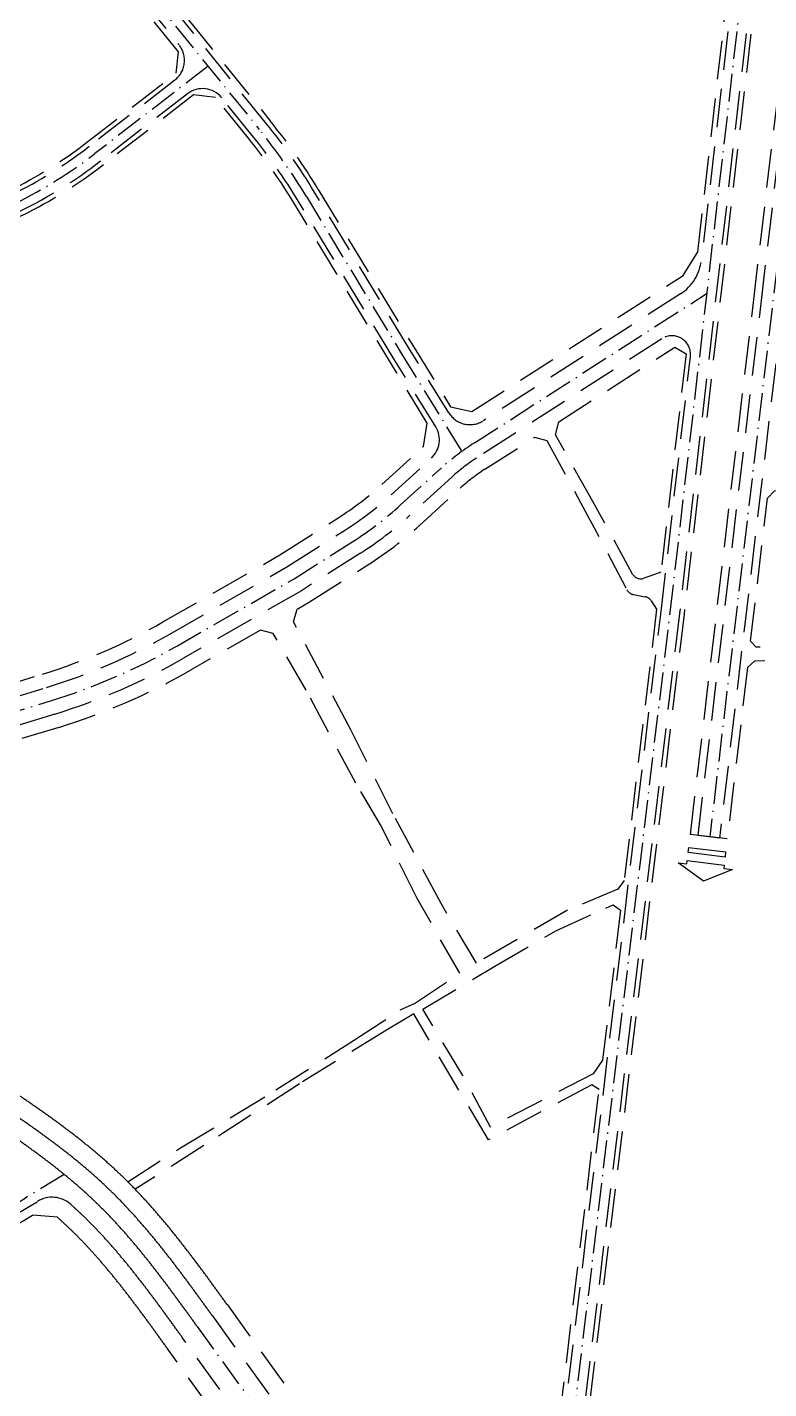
# Model space of a CAD drawing. Header units: metres. Extents: x 566631 to 571358, y 2062953 to 2068466.
# Drawn here: x 569472.5 to 569712.7, y 2065749.5 to 2066190.2 of the extents above; entities that cross this region are included whole.
import ezdxf

# ---------------------------------------------------------------- set-up
doc = ezdxf.new("R2010")
doc.units = ezdxf.units.M
doc.linetypes.add('ACAD_ISO10W100', pattern=[18.5, 12, -3, 0.5, -3])
doc.linetypes.add('HIDDEN', pattern=[0.375, 0.25, -0.125])
for name, color, linetype in [('LogDg phu', 7, 'CONTINUOUS'), ('TimDg', 222, 'CONTINUOUS'), ('ViaHeSphu', 32, 'CONTINUOUS')]:
    doc.layers.add(name, color=color, linetype=linetype)

msp = doc.modelspace()

# ---------------------------------------------------------------- linework, layer by layer
at = {"layer": 'LogDg phu', "linetype": 'HIDDEN', "ltscale": 50}
for points in [[(569509.53, 2066199.522), (569521.678, 2066184.506, -0.4206262), (569520.354, 2066173.147), (569492.631, 2066151.703, -0.0504458), (569467.525, 2066136.048), (569420.136, 2066112.759, -0.480235), (569408.831, 2066118.063), (569402.015, 2066146.318, 0.0637052), (569392.664, 2066170.865), (569366.136, 2066220.457, 0.0210814), (569323.132, 2066293.292), (569287.709, 2066347.892, -0.4340957), (569290.88, 2066360.653), (569324.753, 2066379.516), (569380.129, 2066414.048, -0.4220808), (569392.653, 2066410.967), (569403.642, 2066392.247, -0.0357588), (569422.166, 2066354.794), (569443.437, 2066302.723, 0.0541543), (569464.767, 2066263.308), (569500.086, 2066212.147, 0.0190016), (569509.53, 2066199.522)], [(569724.052, 2066399.784), (569712.27, 2066300.672), (569690.875, 2066114.872, -0.2247832), (569684.09, 2066103.973), (569620.207, 2066062.871, -0.4198279), (569609.069, 2066065.4), (569596.328, 2066086.061), (569565.502, 2066136.973, 0.0339596), (569550.021, 2066159.013), (569514.194, 2066203.296)], [(569718.23, 2066299.975), (569683.738, 2066000.435), (569651.883, 2065734.712, 0.3995673)], [(569545.357, 2066155.239), (569535.519, 2066167.399, 0.4078299), (569524.405, 2066168.695), (569496.302, 2066146.957, -0.0504458), (569470.172, 2066130.663), (569418.366, 2066105.204, 0.3511368), (569414.118, 2066096.148), (569423.143, 2066058.738), (569437.566, 2065973.329, 0.4528224), (569447.798, 2065967.012), (569478.786, 2065976.506, 0.0558198), (569518.716, 2065993.805), (569556.644, 2066015.538), (569575.578, 2066027.563, 0.0435113), (569590.412, 2066038.907), (569603.399, 2066050.76, 0.3603869), (569604.815, 2066060.868), (569591.208, 2066082.932), (569560.369, 2066133.866, 0.0339596), (569545.357, 2066155.239)], [(569645.598, 2065732.69), (569677.778, 2066001.135), (569687.282, 2066083.669, 0.6329421), (569678.075, 2066089.401), (569617.972, 2066050.731, 0.0420432), (569609.988, 2066044.589), (569596.479, 2066032.259, -0.0435113), (569580.403, 2066019.966), (569561.296, 2066007.831), (569523.191, 2065985.996, -0.0558198), (569481.423, 2065967.901), (569437.85, 2065954.551), (569386.029, 2065936.893, 0.4622806), (569380.989, 2065924.141)], [(569469.147, 2065837.655, -0.0029167), (569473.313, 2065834.766, -0.00375), (569477.456, 2065831.809, -0.0045834), (569481.566, 2065828.772, -0.0054167), (569485.63, 2065825.641, -0.0062501), (569489.635, 2065822.404, -0.0070835), (569493.567, 2065819.048, -0.0080557), (569497.414, 2065815.561, -0.006646), (569500.403, 2065812.687, -0.0080557), (569504.039, 2065808.979, -0.0070835), (569507.544, 2065805.182, -0.0062501), (569510.936, 2065801.306, -0.0054167), (569514.223, 2065797.368, -0.0045834), (569517.419, 2065793.381, -0.00375), (569520.535, 2065789.356, -0.0029167), (569523.585, 2065785.306, -0.0020833), (569526.583, 2065781.243, -0.00125), (569529.542, 2065777.175, -0.0002778), (569532.475, 2065773.115), (569579.439, 2065708.021, 0.3751401)], [(569475.859, 2065810.116, -0.0618517), (569430.436, 2065789.141), (569423.368, 2065786.885, 0.0414623), (569393.225, 2065774.427), (569379.096, 2065767.164, 0.4180618), (569375.686, 2065756.298), (569390.591, 2065728.215, -0.1104115)], [(569567.823, 2065703.612), (569522.743, 2065766.094, 0.0002778), (569519.82, 2065770.14, 0.00125), (569516.897, 2065774.159, 0.0020833), (569513.958, 2065778.143, 0.0029167), (569510.992, 2065782.081, 0.00375), (569507.986, 2065785.963, 0.0045834), (569504.928, 2065789.779, 0.0054167), (569501.807, 2065793.517, 0.0062501), (569498.614, 2065797.167, 0.0070835), (569495.336, 2065800.717, 0.0080557), (569491.971, 2065804.149, 0.006646), (569489.212, 2065806.802, 0.0059184), (569486.605, 2065809.186, 0.3327779), (569475.859, 2065810.116)]]:
    msp.add_lwpolyline(points, format="xyb", dxfattribs=at)
msp.add_lwpolyline([(569717.104, 2066099.967), (569696.712, 2065927.754), (569689.761, 2065928.577), (569710.152, 2066100.79), (569736.863, 2066326.366)], dxfattribs=at)
for points in [[(569686.779, 2065924.656), (569698.696, 2065923.245), (569698.528, 2065921.618), (569686.587, 2065923.031)], [(569698.081, 2065917.945), (569700.925, 2065917.609), (569691.52, 2065913.778), (569683.296, 2065919.695), (569686.14, 2065919.358), (569686.268, 2065920.442), (569698.209, 2065919.029)]]:
    msp.add_lwpolyline(points, close=True, dxfattribs=at)
at = {"layer": 'TimDg', "linetype": 'ACAD_ISO10W100', "ltscale": 0.75}
msp.add_line((569750.962, 2066416.262), (569693.584, 2065928.124), dxfattribs=at)
for points in [[(569384.443, 2066430.88), (569406.229, 2066393.766, -0.0357588), (569424.943, 2066355.928), (569446.215, 2066303.857, 0.0541543), (569467.236, 2066265.012), (569502.555, 2066213.851, 0.0190016), (569511.862, 2066201.409), (569547.689, 2066157.126, -0.0339596), (569562.935, 2066135.42), (569593.768, 2066084.496), (569613.171, 2066053.033)], [(569531.082, 2066177.653), (569494.467, 2066149.33, -0.0504458), (569468.849, 2066133.355), (569408.675, 2066103.784)], [(568224.63, 2065550.435), (568690.681, 2065689.412), (569163.457, 2065830.394, 0.0477913), (569189.969, 2065841.147), (569267.153, 2065881.411, 0.0466729), (569282.795, 2065891.528), (569302.762, 2065907.262, -0.084944), (569332.401, 2065923.373), (569436.465, 2065958.834), (569480.105, 2065972.204, 0.0558198), (569520.953, 2065989.9), (569558.97, 2066011.684), (569577.99, 2066023.765, 0.0435113), (569593.446, 2066035.583), (569606.642, 2066047.627, -0.03515), (569617.36, 2066055.688), (569692.659, 2066104.135)], [(569469.865, 2065829.856, -0.00375), (569473.935, 2065826.951, -0.0045834), (569477.956, 2065823.98, -0.0054167), (569481.917, 2065820.928, -0.0062501), (569485.805, 2065817.785, -0.0070835), (569489.608, 2065814.54, -0.0080557), (569493.313, 2065811.182, -0.006646), (569496.187, 2065808.418, -0.0080557), (569499.687, 2065804.848, -0.0070835), (569503.079, 2065801.174, -0.0062501), (569506.372, 2065797.412, -0.0054167), (569509.576, 2065793.573, -0.0045834), (569512.702, 2065789.672, -0.00375), (569515.763, 2065785.718, -0.0029167), (569518.772, 2065781.725, -0.0020833), (569521.74, 2065777.701, -0.00125), (569524.681, 2065773.658, -0.0002778), (569527.609, 2065769.604), (569583.734, 2065691.814)], [(569484.544, 2065818.822), (569471.842, 2065811.175, -0.0582732), (569429.523, 2065791.999), (569422.456, 2065789.743, 0.0414623), (569391.853, 2065777.095), (569369.676, 2065765.695, -0.0003121), (569369.343, 2065765.524), (569217.244, 2065687.582, -0.0314349), (569182.693, 2065672.536), (568915.33, 2065575.591)]]:
    msp.add_lwpolyline(points, format="xyb", dxfattribs=at)
msp.add_lwpolyline([(569621.207, 2065504.022), (569680.758, 2066000.785), (569715.25, 2066300.323)], dxfattribs=at)
at = {"layer": 'ViaHeSphu', "linetype": 'HIDDEN', "ltscale": 50}
for points in [[(569908.099, 2065960.713, -0.4014995), (569901.287, 2065967.591), (569901.185, 2065973.596), (569899.153, 2065975.497), (569880.677, 2065974.593), (569865.54, 2065973.379), (569825.954, 2065982.009), (569772.61, 2065977.93), (569769.032, 2065991.096), (569766.624, 2065992.354), (569748.851, 2065986.014), (569708.003, 2065985.01), (569705.768, 2065982.975), (569699.195, 2065927.46), (569687.278, 2065928.871), (569707.67, 2066101.084), (569734.38, 2066326.659), (569742.933, 2066399.371), (569738.518, 2066404.387), (569737.134, 2066404.401), (569731.573, 2066399.521), (569719.719, 2066299.8), (569685.227, 2066000.26), (569653.816, 2065738.232)], [(569524.665, 2066192.739), (569551.187, 2066159.956, -0.0339596), (569566.785, 2066137.75), (569597.608, 2066086.843), (569609.624, 2066067.358), (569616.454, 2066065.807), (569684.893, 2066109.841), (569689.67, 2066117.513), (569710.78, 2066300.846)], [(569508.364, 2066198.579, -0.0190016), (569498.852, 2066211.295), (569490.184, 2066223.548), (569487.163, 2066222.343), (569473.013, 2066216.697), (569460.555, 2066211.397), (569444.024, 2066203.606), (569396.718, 2066178.127), (569395.492, 2066174.059), (569396.191, 2066172.751, -0.0637052), (569405.903, 2066147.256), (569413.319, 2066116.517), (569418.979, 2066113.862), (569466.864, 2066137.394, 0.0504458), (569491.713, 2066152.889), (569520.736, 2066175.339), (569521.546, 2066182.285), (569508.364, 2066198.579)], [(569544.19, 2066154.296), (569533.498, 2066167.512), (569526.398, 2066168.34), (569497.22, 2066145.771, -0.0504458), (569470.833, 2066129.317), (569421.142, 2066104.896), (569417.827, 2066097.831), (569427.064, 2066059.541), (569441.686, 2065972.957), (569445.054, 2065970.878), (569477.468, 2065980.809, 0.0558198), (569516.479, 2065997.709), (569554.318, 2066019.391), (569573.165, 2066031.362, 0.0435113), (569587.379, 2066042.231), (569600.574, 2066054.275, -0.0010483), (569600.875, 2066054.548), (569602.078, 2066062.084), (569559.086, 2066133.089, 0.0339596), (569544.19, 2066154.296)], [(569505.063, 2065816.516), (569522.208, 2065827.504), (569538.831, 2065837.477), (569553.089, 2065846.26), (569578.156, 2065862.202), (569593.306, 2065872.101), (569597.98, 2065874.147), (569612.59, 2065883.985), (569598.693, 2065908.398), (569586.921, 2065932.087), (569578.933, 2065945.485), (569562.837, 2065975.625), (569552.191, 2065993.97), (569548.082, 2065995.073), (569525.428, 2065982.091, -0.0558198), (569482.741, 2065963.598), (569439.235, 2065950.269)], [(569468.319, 2065845.47, -0.0020833), (569472.538, 2065842.605, -0.0029167), (569476.761, 2065839.676, -0.00375), (569480.978, 2065836.667, -0.0045834), (569485.176, 2065833.565, -0.0054167), (569489.343, 2065830.355, -0.0062501), (569493.465, 2065827.023, -0.0070835), (569497.526, 2065823.557, -0.0080557), (569501.515, 2065819.941, -0.006646), (569504.619, 2065816.956, -0.0080557), (569508.39, 2065813.11, -0.0070835), (569512.01, 2065809.189, -0.0062501), (569515.5, 2065805.201, -0.0054167), (569518.871, 2065801.163, -0.0045834), (569522.135, 2065797.09, -0.00375), (569525.306, 2065792.994, -0.0029167), (569528.399, 2065788.888, -0.0020833), (569531.426, 2065784.784, -0.00125), (569534.403, 2065780.692, -0.0002778), (569537.34, 2065776.626), (569585.693, 2065709.607)], [(569564.988, 2065697.287), (569517.877, 2065762.583, 0.0002778), (569514.959, 2065766.623, 0.00125), (569512.053, 2065770.618, 0.0020833), (569509.145, 2065774.561, 0.0029167), (569506.221, 2065778.443, 0.00375), (569503.27, 2065782.254, 0.0045834), (569500.281, 2065785.984, 0.0054167), (569497.243, 2065789.623, 0.0062501), (569494.148, 2065793.16, 0.0070835), (569490.985, 2065796.586, 0.0080557), (569487.755, 2065799.88, 0.006646), (569485.111, 2065802.422, 0.0066218), (569482.306, 2065804.979), (569474.254, 2065805.626, -0.0573038), (569431.348, 2065786.284), (569424.28, 2065784.027, 0.0414623), (569394.596, 2065771.758), (569378.629, 2065763.551), (569377.368, 2065759.53), (569393.241, 2065729.621, -0.1104115)]]:
    msp.add_lwpolyline(points, format="xyb", dxfattribs=at)
for points in [[(569655.642, 2066036.753), (569643.589, 2066058.301), (569644.647, 2066062.543), (569682.231, 2066086.724), (569685.864, 2066084.462), (569677.733, 2066013.855), (569674.502, 2066012.623), (569672.162, 2066011.838, -0.3626683), (569668.579, 2066013.236)], [(569665.818, 2065913.967), (569663.734, 2065911.211), (569647.428, 2065904.408), (569617.977, 2065887.208), (569606.535, 2065906.522), (569590.929, 2065935.631), (569577.356, 2065962.824), (569558.709, 2065997.706), (569559.897, 2066001.843), (569563.623, 2066003.977), (569582.816, 2066016.168, 0.0435113), (569599.513, 2066028.936), (569612.742, 2066041.01, -0.0420432), (569620.726, 2066047.152), (569636.799, 2066057.493), (569640.759, 2066056.483), (569651.724, 2066036.384), (569666.729, 2066008.12, 0.2283881), (569668.828, 2066006.578), (569672.58, 2066005.877, -0.2020825), (569674.525, 2066004.594), (569676.354, 2066001.854)]]:
    msp.add_lwpolyline(points, format="xyb", close=True, dxfattribs=at)
msp.add_lwpolyline([(569706.773, 2065991.462), (569712.265, 2066037.841), (569714.471, 2066040.166), (569737.814, 2066044.188), (569776.866, 2066068.14), (569779.805, 2066067.612), (569810.219, 2066028.84), (569809.83, 2066026.098), (569773.173, 2065999.708), (569747.411, 2065990.48), (569708.538, 2065989.525)], close=True, dxfattribs=at)
for points in [[(569600.606, 2065872.372), (569623.96, 2065886.289), (569643.682, 2065897.694), (569659.872, 2065905.043), (569662.297, 2065906.144), (569664.672, 2065904.405), (569658.848, 2065855.82), (569655.826, 2065851.462), (569622.509, 2065834.213), (569613.557, 2065850.858), (569600.592, 2065872.395)], [(569644.875, 2065739.264), (569657.708, 2065846.31), (569655.415, 2065847.882), (569621.859, 2065830.057), (569597.67, 2065870.809), (569588.293, 2065865.225), (569560.726, 2065848.187), (569529.674, 2065828.186), (569507.492, 2065814.048)]]:
    msp.add_lwpolyline(points, dxfattribs=at)

doc.saveas('drawing.dxf')
